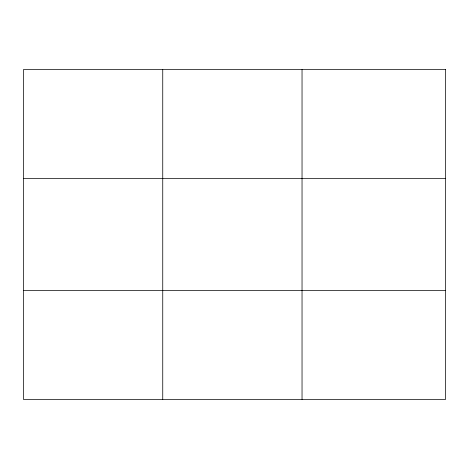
<?xml version="1.0" encoding="UTF-8"?>
<svg xmlns="http://www.w3.org/2000/svg" width="469" height="469" viewBox="0 0 469 469"><rect width="100%" height="100%" fill="white"/><g stroke="black" fill="none" stroke-linecap="round" stroke-linejoin="round"><path stroke-width="0.7" d="M162.743 69.576L162.743 399.424M302.036 69.576L302.036 399.424M23.45 178.425L445.55 178.425M23.45 290.575L445.55 290.575M445.55 69.576L445.55 399.424L23.45 399.424L23.45 69.576L445.55 69.576"/></g></svg>
